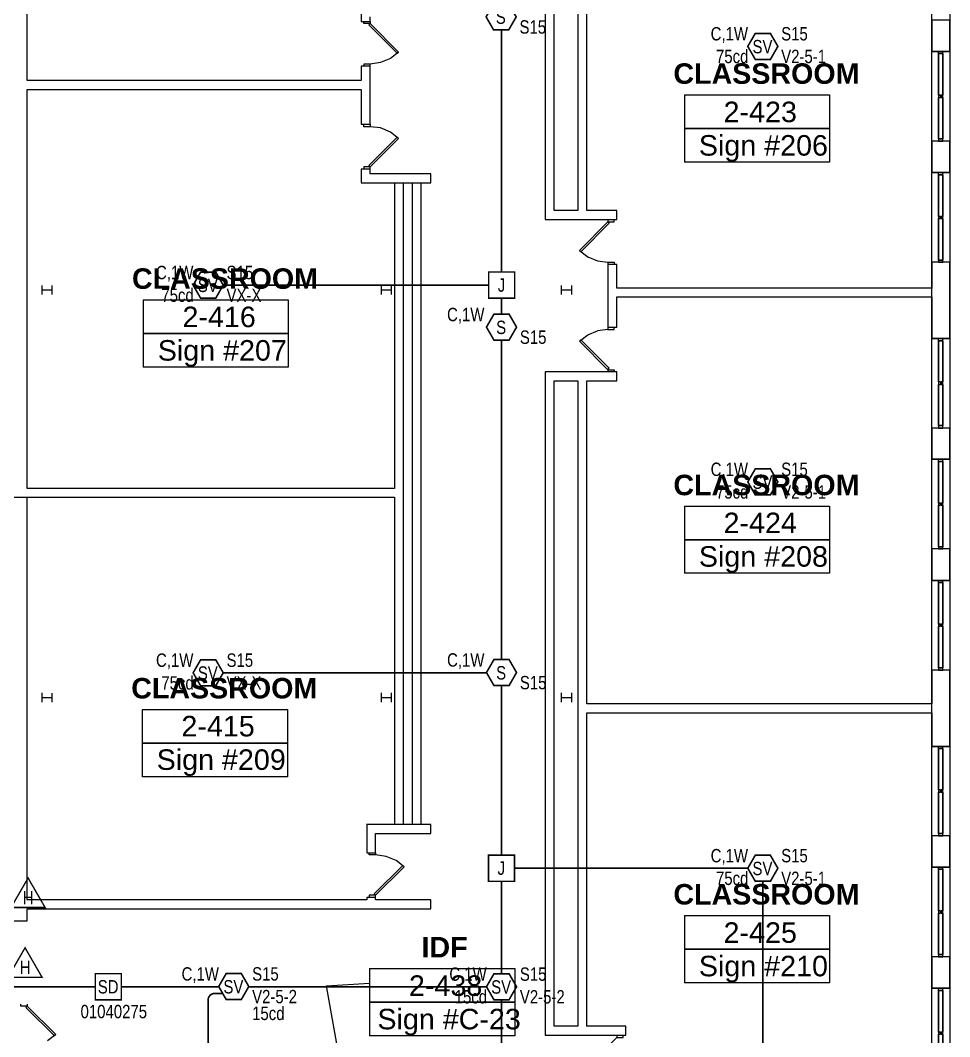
# Model space of a CAD drawing. Header units: inches. Extents: x 9349 to 17082, y 17684 to 25415.
# Drawn here: x 15589 to 16423, y 18860 to 19772 of the extents above; entities that cross this region are included whole.
import ezdxf
from ezdxf.enums import TextEntityAlignment as Align

# ---------------------------------------------------------------- set-up
doc = ezdxf.new("R2010")
doc.units = ezdxf.units.IN
doc.header["$LTSCALE"] = 0.25
doc.header["$MEASUREMENT"] = 0
for name, color, linetype in [('BACKGROUND', 8, 'Continuous'), ('CONDUIT', 6, 'Continuous'), ('DOOR HOLDER', 1, 'Continuous'), ('JUNCTION BOX', 1, 'Continuous'), ('SMOKE DETECTOR', 1, 'Continuous'), ('SPEAKER', 1, 'Continuous'), ('SPEAKER STROBE', 1, 'Continuous')]:
    doc.layers.add(name, color=color, linetype=linetype)
doc.styles.add('Arial', font='arial.ttf', dxfattribs={"width": 0.8})
doc.styles.add('PDF Arial', font='arial.ttf')
doc.styles.add('PDF Arial Bold', font='arialbd.ttf')

# ---------------------------------------------------------------- blocks, each defined once
blk = doc.blocks.new('GC-S7')
at = {"layer": 'SPEAKER', "const_width": 1.46}
blk.add_lwpolyline([(13.83, 0.21), (7.08, 11.9), (-6.42, 11.9), (-13.17, 0.21), (-6.42, -11.49), (7.08, -11.49)], close=True, dxfattribs=at)
at = {"layer": 'SPEAKER', "style": 'Arial', "width": 0.8}
blk.add_text('S', height=12, dxfattribs=at).set_placement((0, 0), align=Align.MIDDLE)
for tag, p in [('C', (-14.98, 11.52)), ('1/2W', (-14.65, -8.82))]:
    blk.add_attdef(tag, text='', height=12, dxfattribs=at).set_placement(p, align=Align.MIDDLE_RIGHT)
blk.add_attdef('Speaker_Circuit', text='', height=12, dxfattribs=at).set_placement((16.8, -8.82), align=Align.MIDDLE_LEFT)
blk = doc.blocks.new('150X-AQN5')
at = {"layer": 'DOOR HOLDER', "const_width": 1.25}
blk.add_lwpolyline([(15.26, -8.81), (0, 17.63), (-15.26, -8.81)], close=True, dxfattribs=at)
at = {"layer": 'DOOR HOLDER', "style": 'Arial', "width": 0.8}
blk.add_text('H', height=12, dxfattribs=at).set_placement((0, 0), align=Align.MIDDLE)
blk.add_attdef('SUBSCRIPT', text='', height=12, dxfattribs=at).set_placement((11.35, 10.49), align=Align.MIDDLE_LEFT)
blk = doc.blocks.new('GC-S7VM')
at = {"layer": 'SPEAKER STROBE', "const_width": 1.46}
blk.add_lwpolyline([(13.83, 0.21), (7.08, 11.9), (-6.42, 11.9), (-13.17, 0.21), (-6.42, -11.49), (7.08, -11.49)], close=True, dxfattribs=at)
at = {"layer": 'SPEAKER STROBE', "style": 'Arial', "width": 0.8}
blk.add_text('SV', height=12, dxfattribs=at).set_placement((0, 0), align=Align.MIDDLE)
for tag, p in [('C', (-12.95, 11.52)), ('CANDELA', (-12.62, -8.82)), ('1/2W', (-12.62, -29.16))]:
    blk.add_attdef(tag, text='', height=12, dxfattribs=at).set_placement(p, align=Align.MIDDLE_RIGHT)
for tag, p in [('Speaker_Circuit', (16.8, 11.52)), ('Visual_Circuit', (16.8, -8.82))]:
    blk.add_attdef(tag, text='', height=12, dxfattribs=at).set_placement(p, align=Align.MIDDLE_LEFT)
blk = doc.blocks.new('SIGA-PD')
at = {"layer": 'SMOKE DETECTOR', "const_width": 1.3}
blk.add_lwpolyline([(-11.5, -11.68), (-11.5, 11.7), (11.89, 11.7), (11.89, -11.68)], close=True, dxfattribs=at)
at = {"layer": 'SMOKE DETECTOR', "style": 'Arial', "width": 0.8}
blk.add_text('SD', height=12, dxfattribs=at).set_placement((0, 0), align=Align.MIDDLE)
for tag, p in [('ADDRESS', (20.64, 8.96)), ('ZONE', (20.64, -8.58))]:
    blk.add_attdef(tag, text='', height=12, dxfattribs=at).set_placement(p, align=Align.MIDDLE_LEFT)
blk.add_attdef('SUBSCRIPT', text='', height=12, dxfattribs=at).set_placement((-16.56, -9.02), align=Align.MIDDLE_RIGHT)
blk = doc.blocks.new('JUNCTION BOX')
at = {"const_width": 1.3}
blk.add_lwpolyline([(-11.5, -11.68), (-11.5, 11.7), (11.89, 11.7), (11.89, -11.68)], close=True, dxfattribs=at)
at = {"style": 'Arial', "width": 0.8}
blk.add_text('J', height=12, dxfattribs=at).set_placement((0, 0), align=Align.MIDDLE)
blk.add_attdef('SUBSCRIPT', text='', height=12, dxfattribs=at).set_placement((-16.56, -9.02), align=Align.MIDDLE_RIGHT)

msp = doc.modelspace()

# ---------------------------------------------------------------- linework, layer by layer
at = {"layer": 'BACKGROUND', "ltscale": 3.261667}
msp.add_lwpolyline([(16406.55, 18509.93), (16406.55, 20969.5)], dxfattribs=at)
at = {"layer": 'BACKGROUND', "ltscale": 0.416679}
msp.add_lwpolyline([(16406.55, 18457.22), (16406.55, 20949.25)], dxfattribs=at)
at = {"layer": 'BACKGROUND', "ltscale": 0.416682}
msp.add_lwpolyline([(16422.58, 20949.23), (16422.58, 18457.21)], dxfattribs=at)
at = {"layer": 'BACKGROUND'}
for points in [[(16059.71, 20186.49), (16059.71, 19600.85), (16059.71, 19592.82)], [(16067.73, 20178.45), (16088.95, 20178.45), (16088.95, 19600.85), (16067.73, 19600.85)], [(16067.73, 19600.84), (16067.73, 20178.45)], [(15595.25, 19717.53), (15595.25, 20075.28)], [(16097.02, 19600.86), (16097.02, 19888.21)], [(15894.83, 19782.78), (15894.83, 19774.75), (15894.83, 19770.57)], [(15894.82, 19770.56), (15902.85, 19770.56), (15902.85, 19774.74)], [(15897.08, 19768.64), (15897.08, 19770.57)], [(15902.85, 19770.56), (15902.85, 19768.63), (15897.08, 19768.63)], [(15902.85, 19768.63), (15901.55, 19767.35)], [(15901.57, 19767.35), (15926.95, 19741.95)], [(15926.96, 19741.96), (15928.26, 19742.93), (15902.87, 19768.64)], [(16406.52, 19743.56), (16422.58, 19743.56), (16422.58, 19771.52), (16406.52, 19771.52)], [(16406.55, 19771.53), (16406.55, 19743.57)], [(16422.58, 19771.52), (16416.47, 19771.52)], [(15920.87, 19737.14), (15912.19, 19733.61)], [(15928.26, 19742.93), (15920.87, 19737.14)], [(16412.63, 19704.35), (16412.63, 19741.63), (16412.63, 19704.35), (16412.63, 19741.63), (16412.63, 19743.56), (16406.52, 19743.56)], [(16412.63, 19741.63), (16412.63, 19704.35), (16412.63, 19702.42)], [(16416.51, 19741.64), (16416.51, 19704.36), (16414.89, 19704.36), (16416.51, 19704.36), (16416.51, 19741.64), (16412.64, 19741.64), (16416.51, 19741.64), (16416.51, 19743.57), (16412.64, 19743.57)], [(16412.64, 19704.36), (16416.51, 19704.36), (16416.51, 19741.64), (16412.64, 19741.64), (16416.51, 19741.64), (16416.51, 19704.36)], [(16422.58, 19743.56), (16416.47, 19743.56)], [(15894.83, 19730.39), (15894.83, 19717.53), (15595.25, 19717.53)], [(15894.82, 19678.31), (15902.85, 19678.31), (15902.85, 19730.38), (15894.82, 19730.38)], [(15897.08, 19732.32), (15897.08, 19730.39)], [(15902.85, 19730.38), (15902.85, 19732.31), (15897.08, 19732.31)], [(15912.17, 19733.6), (15902.84, 19732.32)], [(15595.25, 19709.5), (15894.83, 19709.5), (15894.83, 19678.32)], [(15595.25, 19351.74), (15595.25, 19709.49)], [(16184.76, 19704.67), (16314.92, 19704.67), (16314.92, 19674.46), (16184.76, 19674.46), (16314.92, 19674.46), (16314.92, 19644.24), (16184.76, 19644.24)], [(16184.77, 19704.68), (16184.77, 19674.47), (16184.77, 19644.25)], [(16412.63, 19665.14), (16412.63, 19702.42), (16412.63, 19665.14), (16412.63, 19702.42), (16412.63, 19665.14), (16412.63, 19663.2), (16406.52, 19663.2)], [(16414.25, 19704.35), (16412.64, 19704.35), (16414.25, 19704.35), (16414.25, 19702.43), (16412.64, 19702.43), (16414.25, 19702.43), (16412.64, 19702.43)], [(16412.64, 19704.35), (16414.25, 19704.35), (16414.25, 19702.43)], [(16412.64, 19663.21), (16416.51, 19663.21), (16416.51, 19665.14), (16412.64, 19665.14), (16416.51, 19665.14), (16416.51, 19702.43), (16412.64, 19702.43)], [(16416.51, 19665.14), (16412.64, 19665.14), (16416.51, 19665.14), (16416.51, 19702.43), (16414.89, 19702.43)], [(16416.51, 19702.43), (16416.51, 19665.14), (16416.51, 19702.43), (16414.89, 19702.43), (16416.51, 19702.43), (16416.51, 19704.36), (16414.89, 19704.36)], [(15897.08, 19676.07), (15897.08, 19678.32)], [(15902.85, 19678.31), (15902.85, 19676.06), (15897.08, 19676.06)], [(15912.17, 19675.1), (15902.84, 19676.06)], [(15920.87, 19671.25), (15912.19, 19675.11)], [(15901.57, 19641.35), (15926.95, 19666.74)], [(15926.96, 19666.75), (15928.26, 19665.46), (15902.87, 19640.07)], [(15928.26, 19665.46), (15920.87, 19671.25)], [(16406.52, 19634.92), (16422.58, 19634.92), (16422.58, 19663.2), (16406.52, 19663.2)], [(16406.55, 19663.22), (16406.55, 19634.93)], [(16422.58, 19663.2), (16416.47, 19663.2)], [(15902.85, 19633.96), (15902.85, 19638.14), (15894.82, 19638.14)], [(15894.83, 19638.14), (15894.83, 19625.93)], [(15897.08, 19640.07), (15897.08, 19638.14)], [(15902.85, 19638.14), (15902.85, 19640.06), (15897.08, 19640.06)], [(15902.85, 19640.06), (15901.55, 19641.35)], [(15957.18, 19625.92), (15957.18, 19633.96), (15902.86, 19633.96)], [(16412.63, 19595.7), (16412.63, 19632.99), (16412.63, 19595.7), (16412.63, 19632.99), (16412.63, 19634.92), (16406.52, 19634.92)], [(16412.63, 19632.99), (16412.63, 19595.7), (16412.63, 19593.78)], [(16416.51, 19633), (16416.51, 19595.71), (16414.89, 19595.71), (16416.51, 19595.71), (16416.51, 19633), (16412.64, 19633), (16416.51, 19633), (16416.51, 19634.93), (16412.64, 19634.93)], [(16412.64, 19595.71), (16416.51, 19595.71), (16416.51, 19633), (16412.64, 19633), (16416.51, 19633), (16416.51, 19595.71)], [(16422.58, 19634.92), (16416.47, 19634.92)], [(15924.7, 19625.92), (15924.7, 19351.74), (15595.24, 19351.74)], [(15894.82, 19625.92), (15902.85, 19625.92)], [(15932.76, 19050.25), (15932.76, 19625.93)], [(15940.47, 19625.92), (15940.47, 19050.25)], [(15948.48, 19050.24), (15948.48, 19625.92)], [(16059.73, 19592.82), (16124, 19592.82), (16124, 19600.85), (16096.98, 19600.85)], [(16115.98, 19592.82), (16115.98, 19590.9), (16090.59, 19565.18)], [(16115.95, 19590.88), (16117.24, 19589.6), (16091.84, 19563.89)], [(16115.96, 19590.89), (16121.75, 19590.89), (16121.75, 19592.82)], [(16412.63, 19556.49), (16412.63, 19593.78), (16412.63, 19556.49), (16412.63, 19593.78), (16412.63, 19556.49), (16412.63, 19554.56), (16406.52, 19554.56)], [(16414.25, 19595.71), (16412.64, 19595.71), (16414.25, 19595.71), (16414.25, 19593.78), (16412.64, 19593.78), (16414.25, 19593.78), (16412.64, 19593.78)], [(16412.64, 19595.71), (16414.25, 19595.71), (16414.25, 19593.78)], [(16412.64, 19554.57), (16416.51, 19554.57), (16416.51, 19556.5), (16412.64, 19556.5), (16416.51, 19556.5), (16416.51, 19593.78), (16412.64, 19593.78)], [(16416.51, 19556.5), (16412.64, 19556.5), (16416.51, 19556.5), (16416.51, 19593.78), (16414.89, 19593.78)], [(16416.51, 19593.78), (16416.51, 19556.5), (16416.51, 19593.78), (16414.89, 19593.78), (16416.51, 19593.78), (16416.51, 19595.71), (16414.89, 19595.71)], [(16090.56, 19565.17), (16097.96, 19559.39)], [(16091.88, 19563.9), (16090.59, 19565.18)], [(16097.96, 19559.39), (16106.66, 19555.86)], [(16106.67, 19555.86), (16115.98, 19554.57), (16115.98, 19552.64), (16115.98, 19496.39), (16115.98, 19494.14), (16106.67, 19493.18)], [(16115.96, 19554.57), (16121.75, 19554.57), (16121.75, 19552.64)], [(16406.55, 19554.57), (16406.55, 19531.43), (16124.04, 19531.43)], [(16406.52, 19486.09), (16422.58, 19486.09), (16422.58, 19554.56), (16406.52, 19554.56)], [(16422.58, 19554.56), (16416.47, 19554.56)], [(16124, 19531.42), (16124, 19552.64), (16115.97, 19552.64)], [(15608.4, 19529.81), (15617.41, 19529.81)], [(15608.45, 19525.65), (15608.45, 19533.68)], [(15617.41, 19525.63), (15617.41, 19533.67)], [(15912.8, 19525.63), (15912.8, 19533.67)], [(15912.8, 19529.81), (15921.81, 19529.81)], [(15921.81, 19525.63), (15921.81, 19533.67)], [(16074.49, 19525.63), (16074.49, 19533.67)], [(16074.5, 19529.81), (16083.81, 19529.81)], [(16083.81, 19525.63), (16083.81, 19533.67)], [(15699.06, 19520.81), (15829.24, 19520.81), (15829.24, 19490.6), (15699.06, 19490.6), (15829.24, 19490.6), (15829.24, 19460.38), (15699.06, 19460.38)], [(15699.09, 19520.82), (15699.09, 19490.61), (15699.09, 19460.39)], [(16115.97, 19496.39), (16124, 19496.39), (16124, 19523.39)], [(16124.04, 19523.39), (16406.55, 19523.39), (16406.55, 19486.11)], [(16090.56, 19483.85), (16097.96, 19489.32)], [(16097.96, 19489.32), (16106.66, 19493.18)], [(16115.96, 19494.14), (16121.75, 19494.14), (16121.75, 19496.39)], [(16090.59, 19483.86), (16115.98, 19458.14), (16115.98, 19456.22), (16059.72, 19456.22)], [(16091.88, 19484.82), (16090.59, 19483.86)], [(16115.95, 19458.13), (16117.24, 19459.42), (16091.84, 19484.81)], [(16412.63, 19447.21), (16412.63, 19484.17), (16412.63, 19447.21), (16412.63, 19484.17), (16412.63, 19486.1), (16406.52, 19486.1)], [(16412.63, 19484.17), (16412.63, 19447.21), (16412.63, 19444.96)], [(16416.51, 19484.18), (16416.51, 19447.21), (16414.89, 19447.21), (16416.51, 19447.21), (16416.51, 19484.18), (16412.64, 19484.18), (16416.51, 19484.18), (16416.51, 19486.11), (16412.64, 19486.11)], [(16412.64, 19447.21), (16416.51, 19447.21), (16416.51, 19484.18), (16412.64, 19484.18), (16416.51, 19484.18), (16416.51, 19447.21)], [(16422.58, 19486.09), (16416.47, 19486.09)], [(16059.71, 19456.21), (16059.71, 19448.17), (16059.71, 18861.25)], [(16115.96, 19458.13), (16121.75, 19458.13), (16121.75, 19456.21)], [(16115.97, 19448.17), (16124, 19448.17), (16124, 19456.21), (16115.97, 19456.21)], [(16067.73, 19448.17), (16088.95, 19448.17), (16088.95, 18869.28), (16067.73, 18869.28)], [(16067.73, 18869.28), (16067.73, 19448.17)], [(16097.01, 19448.18), (16115.98, 19448.18)], [(16097.02, 19158.57), (16097.02, 19448.18)], [(16412.63, 19407.99), (16412.63, 19444.96), (16412.63, 19407.99), (16412.63, 19444.96), (16412.63, 19407.99), (16412.63, 19405.74), (16406.52, 19405.74)], [(16414.25, 19447.21), (16412.64, 19447.21), (16414.25, 19447.21), (16414.25, 19444.96), (16412.64, 19444.96), (16414.25, 19444.96), (16412.64, 19444.96)], [(16412.64, 19447.21), (16414.25, 19447.21), (16414.25, 19444.96)], [(16412.64, 19405.75), (16416.51, 19405.75), (16416.51, 19408), (16412.64, 19408), (16416.51, 19408), (16416.51, 19444.96), (16412.64, 19444.96)], [(16416.51, 19408), (16412.64, 19408), (16416.51, 19408), (16416.51, 19444.96), (16414.89, 19444.96)], [(16416.51, 19444.96), (16416.51, 19408), (16416.51, 19444.96), (16414.89, 19444.96), (16416.51, 19444.96), (16416.51, 19447.21), (16414.89, 19447.21)], [(16406.52, 19377.78), (16422.58, 19377.78), (16422.58, 19405.74), (16406.52, 19405.74)], [(16406.55, 19405.75), (16406.55, 19377.79)], [(16422.58, 19405.74), (16416.47, 19405.74)], [(16412.63, 19338.56), (16412.63, 19375.85), (16412.63, 19338.56), (16412.63, 19375.85), (16412.63, 19377.78), (16406.52, 19377.78)], [(16412.63, 19375.85), (16412.63, 19338.56), (16412.63, 19336.64)], [(16416.51, 19375.85), (16416.51, 19338.57), (16414.89, 19338.57), (16416.51, 19338.57), (16416.51, 19375.85), (16412.64, 19375.85), (16416.51, 19375.85), (16416.51, 19377.78), (16412.64, 19377.78)], [(16412.64, 19338.57), (16416.51, 19338.57), (16416.51, 19375.85), (16412.64, 19375.85), (16416.51, 19375.85), (16416.51, 19338.57)], [(16422.58, 19377.78), (16416.47, 19377.78)], [(15595.25, 18982.75), (15595.25, 19343.71)], [(15924.7, 19343.7), (15924.7, 19050.24)], [(16184.76, 19335.67), (16314.92, 19335.67), (16314.92, 19305.45), (16184.76, 19305.45), (16314.92, 19305.45), (16314.92, 19275.56), (16184.76, 19275.56)], [(16184.77, 19335.68), (16184.77, 19305.46), (16184.77, 19275.58)], [(16412.63, 19299.35), (16412.63, 19336.64), (16412.63, 19299.35), (16412.63, 19336.64), (16412.63, 19299.35), (16412.63, 19297.42), (16406.52, 19297.42)], [(16414.25, 19338.57), (16412.64, 19338.57), (16414.25, 19338.57), (16414.25, 19336.64), (16412.64, 19336.64), (16414.25, 19336.64), (16412.64, 19336.64)], [(16412.64, 19338.57), (16414.25, 19338.57), (16414.25, 19336.64)], [(16412.64, 19297.43), (16416.51, 19297.43), (16416.51, 19299.35), (16412.64, 19299.35), (16416.51, 19299.35), (16416.51, 19336.64), (16412.64, 19336.64)], [(16416.51, 19299.35), (16412.64, 19299.35), (16416.51, 19299.35), (16416.51, 19336.64), (16414.89, 19336.64)], [(16416.51, 19336.64), (16416.51, 19299.35), (16416.51, 19336.64), (16414.89, 19336.64), (16416.51, 19336.64), (16416.51, 19338.57), (16414.89, 19338.57)], [(16406.52, 19269.13), (16422.58, 19269.13), (16422.58, 19297.42), (16406.52, 19297.42)], [(16406.55, 19297.43), (16406.55, 19269.14)], [(16422.58, 19297.42), (16416.47, 19297.42)], [(16412.63, 19229.92), (16412.63, 19267.2), (16412.63, 19229.92), (16412.63, 19267.2), (16412.63, 19269.13), (16406.52, 19269.13)], [(16412.63, 19267.2), (16412.63, 19229.92), (16412.63, 19227.99)], [(16416.51, 19267.21), (16416.51, 19229.93), (16414.89, 19229.93), (16416.51, 19229.93), (16416.51, 19267.21), (16412.64, 19267.21), (16416.51, 19267.21), (16416.51, 19269.14), (16412.64, 19269.14)], [(16412.64, 19229.93), (16416.51, 19229.93), (16416.51, 19267.21), (16412.64, 19267.21), (16416.51, 19267.21), (16416.51, 19229.93)], [(16422.58, 19269.13), (16416.47, 19269.13)], [(16412.63, 19190.71), (16412.63, 19227.99), (16412.63, 19190.71), (16412.63, 19227.99), (16412.63, 19190.71), (16412.63, 19188.78), (16406.52, 19188.78)], [(16414.25, 19229.92), (16412.64, 19229.92), (16414.25, 19229.92), (16414.25, 19228), (16412.64, 19228), (16414.25, 19228), (16412.64, 19228)], [(16412.64, 19229.92), (16414.25, 19229.92), (16414.25, 19228)], [(16412.64, 19188.78), (16416.51, 19188.78), (16416.51, 19190.71), (16412.64, 19190.71), (16416.51, 19190.71), (16416.51, 19228), (16412.64, 19228)], [(16416.51, 19190.71), (16412.64, 19190.71), (16416.51, 19190.71), (16416.51, 19228), (16414.89, 19228)], [(16416.51, 19228), (16416.51, 19190.71), (16416.51, 19228), (16414.89, 19228), (16416.51, 19228), (16416.51, 19229.93), (16414.89, 19229.93)], [(16406.55, 19188.78), (16406.55, 19158.57), (16097.01, 19158.57)], [(16406.52, 19120.31), (16422.58, 19120.31), (16422.58, 19188.77), (16406.52, 19188.77)], [(16422.58, 19188.77), (16416.47, 19188.77)], [(15608.4, 19164.03), (15617.41, 19164.03)], [(15608.45, 19159.86), (15608.45, 19168.22)], [(15617.41, 19159.85), (15617.41, 19168.2)], [(15912.8, 19159.85), (15912.8, 19168.21)], [(15912.8, 19164.03), (15921.81, 19164.03)], [(15921.81, 19159.85), (15921.81, 19168.21)], [(16074.49, 19159.85), (16074.49, 19168.21)], [(16074.5, 19164.03), (16083.81, 19164.03)], [(16083.81, 19159.85), (16083.81, 19168.21)], [(15698.41, 19153.42), (15698.41, 19123.21), (15698.41, 19092.99)], [(15698.44, 19153.42), (15828.61, 19153.42), (15828.61, 19123.21), (15698.44, 19123.21), (15828.61, 19123.21), (15828.61, 19093), (15698.44, 19093)], [(16097.01, 19150.53), (16406.55, 19150.53), (16406.55, 19120.32)], [(16097.02, 18869.29), (16097.02, 19150.53)], [(16412.63, 19081.42), (16412.63, 19118.38), (16412.63, 19081.42), (16412.63, 19118.38), (16412.63, 19120.31), (16406.52, 19120.31)], [(16412.63, 19118.38), (16412.63, 19081.42), (16412.63, 19079.17)], [(16416.51, 19118.39), (16416.51, 19081.43), (16414.89, 19081.43), (16416.51, 19081.43), (16416.51, 19118.39), (16412.64, 19118.39), (16416.51, 19118.39), (16416.51, 19120.32), (16412.64, 19120.32)], [(16412.64, 19081.43), (16416.51, 19081.43), (16416.51, 19118.39), (16412.64, 19118.39), (16416.51, 19118.39), (16416.51, 19081.43)], [(16422.58, 19120.31), (16416.47, 19120.31)], [(16412.63, 19042.2), (16412.63, 19079.17), (16412.63, 19042.2), (16412.63, 19079.17), (16412.63, 19042.2), (16412.63, 19039.96), (16406.52, 19039.96)], [(16414.25, 19081.43), (16412.64, 19081.43), (16414.25, 19081.43), (16414.25, 19079.17), (16412.64, 19079.17), (16414.25, 19079.17), (16412.64, 19079.17)], [(16412.64, 19081.43), (16414.25, 19081.43), (16414.25, 19079.17)], [(16412.64, 19039.96), (16416.51, 19039.96), (16416.51, 19042.21), (16412.64, 19042.21), (16416.51, 19042.21), (16416.51, 19079.18), (16412.64, 19079.18)], [(16416.51, 19042.21), (16412.64, 19042.21), (16416.51, 19042.21), (16416.51, 19079.18), (16414.89, 19079.18)], [(16416.51, 19079.18), (16416.51, 19042.21), (16416.51, 19079.18), (16414.89, 19079.18), (16416.51, 19079.18), (16416.51, 19081.43), (16414.89, 19081.43)], [(15899.65, 19050.25), (15899.65, 19042.21), (15899.65, 19024.85)], [(15907.67, 19042.21), (15957.18, 19042.21), (15957.18, 19050.25)], [(15899.64, 19024.85), (15907.67, 19024.85), (15907.67, 19042.21)], [(16406.52, 19011.99), (16422.58, 19011.99), (16422.58, 19039.95), (16406.52, 19039.95)], [(16406.55, 19039.96), (16406.55, 19012)], [(16422.58, 19039.95), (16416.47, 19039.95)], [(15901.9, 19022.92), (15901.9, 19024.86)], [(15907.67, 19024.85), (15907.67, 19022.92), (15901.9, 19022.92)], [(15916.99, 19021.64), (15907.65, 19022.92)], [(15926.01, 19018.1), (15916.99, 19021.64)], [(15933.39, 19012.32), (15926, 19018.1)], [(15906.39, 18988.2), (15932.08, 19013.59)], [(15932.09, 19013.6), (15933.39, 19012.32), (15907.69, 18986.92)], [(16412.63, 18972.78), (16412.63, 19010.07), (16412.63, 18972.78), (16412.63, 19010.07), (16412.63, 19011.99), (16406.52, 19011.99)], [(16412.63, 19010.07), (16412.63, 18972.78), (16412.63, 18970.85)], [(16416.51, 19010.07), (16416.51, 18972.78), (16414.89, 18972.78), (16416.51, 18972.78), (16416.51, 19010.07), (16412.64, 19010.07), (16416.51, 19010.07), (16416.51, 19011.99), (16412.64, 19011.99)], [(16412.64, 18972.78), (16416.51, 18972.78), (16416.51, 19010.07), (16412.64, 19010.07), (16416.51, 19010.07), (16416.51, 18972.78)], [(16422.58, 19011.99), (16416.47, 19011.99)], [(15907.67, 18986.92), (15906.37, 18988.2)], [(15899.65, 18984.67), (15899.65, 18982.75), (15595.26, 18982.75)], [(15595.27, 18974.71), (15957.18, 18974.71), (15957.18, 18982.74), (15907.67, 18982.74)], [(15907.67, 18982.74), (15907.67, 18984.67), (15899.64, 18984.67)], [(15901.9, 18986.93), (15901.9, 18984.68)], [(15907.67, 18984.67), (15907.67, 18986.92), (15901.9, 18986.92)], [(15582.72, 18963.78), (15595.25, 18963.78), (15595.25, 18974.71)], [(16412.63, 18933.57), (16412.63, 18970.85), (16412.63, 18933.57), (16412.63, 18970.85), (16412.63, 18933.57), (16412.63, 18931.64), (16406.52, 18931.64)], [(16414.25, 18972.78), (16412.64, 18972.78), (16414.25, 18972.78), (16414.25, 18970.85), (16412.64, 18970.85), (16414.25, 18970.85), (16412.64, 18970.85)], [(16412.64, 18972.78), (16414.25, 18972.78), (16414.25, 18970.85)], [(16412.64, 18931.64), (16416.51, 18931.64), (16416.51, 18933.57), (16412.64, 18933.57), (16416.51, 18933.57), (16416.51, 18970.85), (16412.64, 18970.85)], [(16416.51, 18933.57), (16412.64, 18933.57), (16416.51, 18933.57), (16416.51, 18970.85), (16414.89, 18970.85)], [(16416.51, 18970.85), (16416.51, 18933.57), (16416.51, 18970.85), (16414.89, 18970.85), (16416.51, 18970.85), (16416.51, 18972.78), (16414.89, 18972.78)], [(16184.76, 18968.6), (16314.92, 18968.6), (16314.92, 18938.39), (16184.76, 18938.39), (16314.92, 18938.39), (16314.92, 18908.17), (16184.76, 18908.17)], [(16184.77, 18968.61), (16184.77, 18938.39), (16184.77, 18908.18)], [(16406.52, 18903.35), (16422.58, 18903.35), (16422.58, 18931.64), (16406.52, 18931.64)], [(16406.55, 18931.64), (16406.55, 18903.36)], [(16422.58, 18931.64), (16416.47, 18931.64)], [(15902.22, 18921.03), (15902.22, 18890.82), (15902.22, 18860.61)], [(15902.23, 18921.04), (16032.42, 18921.04), (16032.42, 18890.82), (15902.23, 18890.82), (16032.42, 18890.82), (16032.42, 18860.61), (15902.23, 18860.61)], [(15863.64, 18905.6), (15902.22, 18907.86)], [(15890.33, 18756.46), (15863.66, 18905.6)], [(16412.63, 18864.14), (16412.63, 18901.42), (16412.63, 18864.14), (16412.63, 18901.42), (16412.63, 18903.35), (16406.52, 18903.35)], [(16412.63, 18901.42), (16412.63, 18864.14), (16412.63, 18862.21)], [(16416.51, 18901.42), (16416.51, 18864.14), (16414.89, 18864.14), (16416.51, 18864.14), (16416.51, 18901.42), (16412.64, 18901.42), (16416.51, 18901.42), (16416.51, 18903.35), (16412.64, 18903.35)], [(16412.64, 18864.14), (16416.51, 18864.14), (16416.51, 18901.42), (16412.64, 18901.42), (16416.51, 18901.42), (16416.51, 18864.14)], [(16422.58, 18903.35), (16416.47, 18903.35)], [(15595.25, 18889.21), (15595.25, 18887.28), (15589.46, 18887.28)], [(15589.49, 18887.29), (15589.49, 18889.22)], [(15593.94, 18885.99), (15619.66, 18860.6)], [(15595.25, 18887.28), (15593.97, 18886)], [(15619.69, 18860.61), (15620.97, 18861.89), (15595.25, 18887.28)], [(15620.97, 18861.89), (15613.28, 18856.11)], [(16059.68, 18861.24), (16067.73, 18861.24)], [(16067.72, 18861.24), (16132.01, 18861.24), (16132.01, 18869.28), (16096.97, 18869.28)], [(16124, 18861.25), (16124, 18859.32), (16098.62, 18833.6)], [(16124.03, 18859.32), (16129.81, 18859.32), (16129.81, 18861.25)], [(16412.63, 18824.92), (16412.63, 18862.21), (16412.63, 18824.92), (16412.63, 18862.21), (16412.63, 18824.92), (16412.63, 18823), (16406.52, 18823)], [(16414.25, 18864.14), (16412.64, 18864.14), (16414.25, 18864.14), (16414.25, 18862.21), (16412.64, 18862.21), (16414.25, 18862.21), (16412.64, 18862.21)], [(16412.64, 18864.14), (16414.25, 18864.14), (16414.25, 18862.21)], [(16412.64, 18823), (16416.51, 18823), (16416.51, 18824.93), (16412.64, 18824.93), (16416.51, 18824.93), (16416.51, 18862.21), (16412.64, 18862.21)], [(16416.51, 18824.93), (16412.64, 18824.93), (16416.51, 18824.93), (16416.51, 18862.21), (16414.89, 18862.21)], [(16416.51, 18862.21), (16416.51, 18824.93), (16416.51, 18862.21), (16414.89, 18862.21), (16416.51, 18862.21), (16416.51, 18864.14), (16414.89, 18864.14)]]:
    msp.add_lwpolyline(points, dxfattribs=at)
for points in [[(16414.25, 19741.63), (16414.88, 19741.63)], [(16414.88, 19704.35), (16414.88, 19702.42)], [(16414.88, 19665.13), (16414.25, 19665.13)], [(16414.25, 19632.99), (16414.88, 19632.99)], [(16414.88, 19595.71), (16414.88, 19593.78)], [(16414.88, 19556.49), (16414.25, 19556.49)], [(16414.25, 19484.17), (16414.88, 19484.17)], [(16414.88, 19447.21), (16414.88, 19444.96)], [(16414.88, 19407.99), (16414.25, 19407.99)], [(16414.25, 19375.85), (16414.88, 19375.85)], [(16414.88, 19338.56), (16414.88, 19336.64)], [(16414.88, 19299.35), (16414.25, 19299.35)], [(16414.25, 19267.21), (16414.88, 19267.21)], [(16414.88, 19229.92), (16414.88, 19227.99)], [(16414.88, 19190.71), (16414.25, 19190.71)], [(16414.25, 19118.39), (16414.88, 19118.39)], [(16414.88, 19081.42), (16414.88, 19079.17)], [(16414.88, 19042.21), (16414.25, 19042.21)], [(16414.25, 19010.06), (16414.88, 19010.06)], [(16414.88, 18972.78), (16414.88, 18970.85)], [(16414.88, 18933.56), (16414.25, 18933.56)], [(16414.25, 18901.42), (16414.88, 18901.42)], [(16414.88, 18864.14), (16414.88, 18862.21)]]:
    msp.add_lwpolyline(points, close=True, dxfattribs=at)
at = {"layer": 'BACKGROUND', "ltscale": 0.113293}
msp.add_lwpolyline([(15902.85, 19625.92), (15957.18, 19625.92)], dxfattribs=at)
at = {"layer": 'BACKGROUND', "ltscale": 1.708313}
msp.add_lwpolyline([(15247.79, 19343.71), (15924.7, 19343.7)], dxfattribs=at)
at = {"layer": 'BACKGROUND', "ltscale": 0.130037}
msp.add_lwpolyline([(15957.18, 19050.25), (15899.62, 19050.24)], dxfattribs=at)
at = {"layer": 'CONDUIT', "lineweight": 0, "const_width": 1.5}
for points in [[(16020.59, 19762.91), (16020.59, 19545.71)], [(15770.98, 19534.01), (16009.09, 19534.01)], [(16020.59, 19522.33), (16020.59, 19508.06)], [(16020.59, 19198.23), (16020.59, 19484.67)], [(15770.98, 19186.33), (16007.21, 19186.33)], [(16020.59, 19174.84), (16020.59, 19022.71)], [(16241.48, 19011.02), (16032.28, 19011.02)], [(16020.59, 18999.33), (16020.59, 18916.43)], [(16254.98, 18633.33), (16254.98, 18999.33)], [(15551.95, 18904.74), (15656.25, 18904.74)], [(15679.63, 18904.74), (15767.04, 18904.74)], [(15793.8, 18904.74), (16007.09, 18904.74)]]:
    msp.add_lwpolyline(points, dxfattribs=at)
for points in [[(15770.29, 18898.74), (15763.39, 18898.74, 0.414214), (15757.39, 18892.74), (15757.39, 18728.82)], [(16020.59, 18893.05), (16020.59, 18797.93, -0.414214), (16014.59, 18791.93), (16004.3, 18791.93)]]:
    msp.add_lwpolyline(points, format="xyb", dxfattribs=at)

# ---------------------------------------------------------------- block references
at = {"layer": 'DOOR HOLDER'}
for p in [(15595.93, 18984.64), (15593.22, 18922.05)]:
    msp.add_blockref('150X-AQN5', p, dxfattribs=at)
at = {"layer": 'JUNCTION BOX'}
for p in [(16020.59, 19534.01), (16020.39, 19011.01)]:
    msp.add_blockref('JUNCTION BOX', p, dxfattribs=at)
at = {"layer": 'SMOKE DETECTOR'}
ref = msp.add_blockref('SIGA-PD', (15667.74, 18904.73), dxfattribs=at)
ref.add_attrib('ZONE', '01040275', dxfattribs={"height": 12, "style": 'Arial', "width": 0.8}).set_placement((15643, 18882.5), align=Align.MIDDLE_LEFT)
at = {"layer": 'SPEAKER'}
for p in [(16019.93, 19774.4), (16020.26, 19496.16), (16020.26, 19186.33)]:
    msp.add_blockref('GC-S7', p, dxfattribs=at).add_auto_attribs({'C': 'C,1W', 'Speaker_Circuit': 'S15'})
at = {"layer": 'SPEAKER STROBE'}
for p, values in [((16254.66, 19747.94), {'C': 'C,1W', 'Speaker_Circuit': 'S15', 'Visual_Circuit': 'V2-5-1', 'CANDELA': '75cd'}), ((15757.15, 19533.81), {'C': 'C,1W', 'Speaker_Circuit': 'S15', 'Visual_Circuit': 'VX-X', 'CANDELA': '75cd'}), ((16254.66, 19357.33), {'C': 'C,1W', 'Speaker_Circuit': 'S15', 'Visual_Circuit': 'V2-5-1', 'CANDELA': '75cd'}), ((15757.15, 19186.12), {'C': 'C,1W', 'Speaker_Circuit': 'S15', 'Visual_Circuit': 'VX-X', 'CANDELA': '75cd'}), ((16254.66, 19010.81), {'C': 'C,1W', 'Speaker_Circuit': 'S15', 'Visual_Circuit': 'V2-5-1', 'CANDELA': '75cd'}), ((16020.26, 18904.54), {'C': 'C,1W', 'Speaker_Circuit': 'S15', 'Visual_Circuit': 'V2-5-2', 'CANDELA': '15cd'})]:
    msp.add_blockref('GC-S7VM', p, dxfattribs=at).add_auto_attribs(values)
ref = msp.add_blockref('GC-S7VM', (15780.09, 18904.74), dxfattribs=at)
ref.add_attrib('C', 'C,1W', dxfattribs={"height": 12, "style": 'Arial', "width": 0.8}).set_placement((15767.14, 18916.26), align=Align.MIDDLE_RIGHT)
ref.add_attrib('Speaker_Circuit', 'S15', dxfattribs={"height": 12, "style": 'Arial', "width": 0.8}).set_placement((15796.89, 18916.26), align=Align.MIDDLE_LEFT)
ref.add_attrib('Visual_Circuit', 'V2-5-2', dxfattribs={"height": 12, "style": 'Arial', "width": 0.8}).set_placement((15796.89, 18895.92), align=Align.MIDDLE_LEFT)
ref.add_attrib('CANDELA', '15cd', dxfattribs={"height": 12, "style": 'Arial', "width": 0.8}).set_placement((15825.97, 18880.86), align=Align.MIDDLE_RIGHT)

# ---------------------------------------------------------------- texts
at = {"layer": 'BACKGROUND', "attachment_point": 7}
for s, insert, char_height, style in [('CLASSROOM', (16174.78, 19714.31), 18.379, 'PDF Arial Bold'), ('2-423', (16219.78, 19679.92), 18.408, 'PDF Arial'), ('Sign #206', (16197.61, 19644.62), 18.408, 'PDF Arial'), ('CLASSROOM', (15689.11, 19530.45), 18.379, 'PDF Arial Bold'), ('2-416', (15734.43, 19496.07), 18.408, 'PDF Arial'), ('Sign #207', (15712.25, 19460.76), 18.408, 'PDF Arial'), ('CLASSROOM', (16174.78, 19345.31), 18.379, 'PDF Arial Bold'), ('2-424', (16219.78, 19311.57), 18.408, 'PDF Arial'), ('Sign #208', (16197.61, 19275.94), 18.408, 'PDF Arial'), ('CLASSROOM', (15688.46, 19163.06), 18.379, 'PDF Arial Bold'), ('2-415', (15733.46, 19129), 18.408, 'PDF Arial'), ('Sign #209', (15711.28, 19093.69), 18.408, 'PDF Arial'), ('CLASSROOM', (16174.78, 18978.24), 18.379, 'PDF Arial Bold'), ('2-425', (16219.78, 18943.86), 18.408, 'PDF Arial'), ('IDF', (15948.82, 18930.99), 18.379, 'PDF Arial Bold'), ('Sign #210', (16197.61, 18908.55), 18.408, 'PDF Arial'), ('2-438', (15937.57, 18896.28), 18.408, 'PDF Arial'), ('Sign #C-23', (15909.28, 18860.98), 18.408, 'PDF Arial')]:
    msp.add_mtext(s, dxfattribs=dict(at, insert=insert, char_height=char_height, style=style))

doc.saveas('drawing.dxf')
